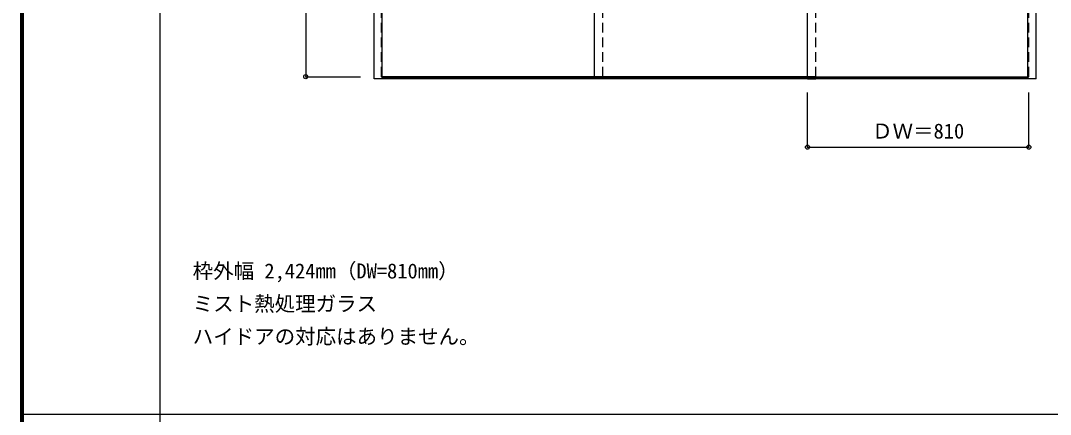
# Model space of a CAD drawing. Units: millimetres, scale not verified. Extents: x -6000 to 5700, y -4307 to 4175.
# Drawn here: x -6000 to -2230, y 189 to 1632 of the extents above; entities that cross this region are included whole.
import ezdxf
from ezdxf.enums import TextEntityAlignment as Align

# ---------------------------------------------------------------- set-up
doc = ezdxf.new("R2010")
doc.units = ezdxf.units.MM
doc.header["$LTSCALE"] = 30
doc.header["$PDMODE"] = 32
doc.header["$PDSIZE"] = 15
doc.linetypes.add('DASHED1', pattern=[1.8, 1.2, -0.6])
for name, color, linetype in [('0-2_扉', 7, 'Continuous'), ('0-4_枠', 3, 'Continuous'), ('0-A_文字', 7, 'Continuous'), ('0-B_寸法', 4, 'Continuous'), ('F-1_枠', 6, 'Continuous')]:
    doc.layers.add(name, color=color, linetype=linetype)
doc.styles.add('ＭＳ ゴシック', font='')
doc.styles.get('ＭＳ ゴシック').set_extended_font_data('MS Gothic')

msp = doc.modelspace()

# ---------------------------------------------------------------- linework, layer by layer
at = {"layer": '0-2_扉', "color": 4, "linetype": 'DASHED1'}
for p, q in [((-4679.15, 1426), (-4679.15, 3409)), ((-3869.15, 1426), (-3869.15, 3409)), ((-3089.15, 1426), (-3089.15, 3409)), ((-2309.15, 1426), (-2309.15, 3409)), ((-4676.15, 1426), (-4679.15, 1426)), ((-2312.15, 1426), (-2309.15, 1426))]:
    msp.add_line(p, q, dxfattribs=at)
at = {"layer": '0-2_扉', "color": 3}
for p, q in [((-3899.15, 1426), (-3899.15, 3409)), ((-3119.15, 1426), (-3119.15, 3409)), ((-3869.15, 1426), (-4676.15, 1426)), ((-3089.15, 1426), (-3899.15, 1426)), ((-3119.15, 1426), (-2312.15, 1426))]:
    msp.add_line(p, q, dxfattribs=at)
at = {"layer": '0-4_枠'}
for p, q in [((-4676.15, 1418), (-4676.15, 3453)), ((-2312.15, 1418), (-2312.15, 3453)), ((-2282.15, 1418), (-2282.15, 3453)), ((-2312.15, 1421), (-4676.15, 1421)), ((-2312.15, 1418), (-4676.15, 1418)), ((-3119.15, 1418), (-3089.15, 1418)), ((-2282.15, 1418), (-2312.15, 1418))]:
    msp.add_line(p, q, dxfattribs=at)
msp.add_lwpolyline([(-4676.15, 1418), (-4706.15, 1418), (-4706.15, 3453)], dxfattribs=at)
at = {"layer": '0-B_寸法'}
for p, q in [((-4956.15, 3409), (-4956.15, 1426)), ((-4956.15, 1426), (-4756.15, 1426)), ((-3119.15, 1168), (-3119.15, 1368)), ((-2309.15, 1168), (-2309.15, 1368)), ((-3119.15, 1168), (-2309.15, 1168))]:
    msp.add_line(p, q, dxfattribs=at)
at = {"layer": '0-B_寸法', "color": 7}
for p in [(-4956.15, 1426), (-3119.15, 1168), (-2309.15, 1168)]:
    msp.add_point(p, dxfattribs=at)
at = {"layer": 'F-1_枠'}
for p, q in [((-6000, 4175), (-6000, -4205)), ((-5995, 4175), (-5995, -4205)), ((-5990, 4175), (-5990, -4205)), ((-5490, 4175), (-5490, -3790)), ((-6000, 190.5), (5700, 190.5))]:
    msp.add_line(p, q, dxfattribs=at)

# ---------------------------------------------------------------- texts
at = {"layer": '0-A_文字', "style": 'ＭＳ ゴシック'}
for s, p in [('枠外幅 2,424mm（DW=810mm）', (-5370, 670.5)), ('ミスト熱処理ガラス', (-5370, 550.5)), ('ハイドアの対応はありません。', (-5370, 430.5))]:
    msp.add_text(s, height=54.99, dxfattribs=at).set_placement(p, align=Align.BOTTOM_LEFT)
at = {"layer": '0-B_寸法', "color": 7, "style": 'ＭＳ ゴシック'}
msp.add_text('ＤＷ＝810', height=54.99, dxfattribs=at).set_placement((-2882.9, 1183), align=Align.BOTTOM_LEFT)

doc.saveas('drawing.dxf')
